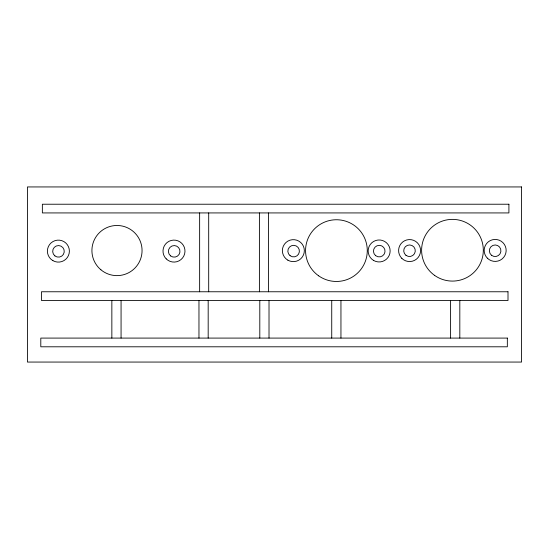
<?xml version="1.0" encoding="UTF-8"?>
<svg xmlns="http://www.w3.org/2000/svg" width="549" height="549" viewBox="0 0 549 549"><rect width="100%" height="100%" fill="white"/><g stroke="black" fill="none" stroke-linecap="round" stroke-linejoin="round"><path stroke-width="0.82" d="M459.815 300.475L459.815 338.088M450.599 300.475L450.599 338.088M340.95 300.475L340.95 338.088M331.733 300.475L331.733 338.088M269.017 300.475L269.017 338.088M268.454 212.93L268.454 291.766M259.801 300.475L259.801 338.088M259.403 212.93L259.403 291.766M208.695 212.93L208.695 291.766M208.181 300.475L208.181 338.088M199.637 212.93L199.637 291.766M198.964 300.475L198.964 338.088M121.068 300.475L121.068 338.088M111.852 300.475L111.852 338.088M521.55 186.941L27.45 186.941L27.45 362.059L521.55 362.059L521.55 186.941M508.909 204.228L42.362 204.228L42.362 212.93L508.909 212.93L508.909 204.228M508.003 291.766L41.456 291.766L41.456 300.475L508.003 300.475L508.003 291.766M507.338 338.088L40.798 338.088L40.798 346.796L507.338 346.796L507.338 338.088M491.595 255.326A5.785 5.785 0 0 0 500.866 251.524A5.785 5.785 0 0 0 492.94 245.396A5.785 5.785 0 0 0 491.595 255.326M405.965 255.312A5.785 5.785 0 0 0 415.236 251.517A5.785 5.785 0 0 0 407.31 245.382A5.785 5.785 0 0 0 405.965 255.312M434.657 275.433A30.854 30.854 0 0 0 483.189 253.048A30.854 30.854 0 0 0 439.536 222.215A30.854 30.854 0 0 0 434.657 275.433M318.619 275.811A30.854 30.854 0 0 0 367.151 253.425A30.854 30.854 0 0 0 323.498 222.585A30.854 30.854 0 0 0 318.619 275.811M290.078 255.69A5.785 5.785 0 0 0 299.349 251.888A5.785 5.785 0 0 0 291.423 245.76A5.785 5.785 0 0 0 290.078 255.69M375.708 255.697A5.785 5.785 0 0 0 384.979 251.902A5.785 5.785 0 0 0 377.053 245.767A5.785 5.785 0 0 0 375.708 255.697M100.899 269.779A25.069 25.069 0 0 0 141.683 254.88A25.069 25.069 0 0 0 108.386 227.005A25.069 25.069 0 0 0 100.899 269.779M54.934 255.923A5.785 5.785 0 0 0 64.206 252.121A5.785 5.785 0 0 0 56.279 245.993A5.785 5.785 0 0 0 54.934 255.923M170.65 255.93A5.785 5.785 0 0 0 179.921 252.135A5.785 5.785 0 0 0 171.995 246A5.785 5.785 0 0 0 170.65 255.93M166.217 258.867A10.994 10.994 0 0 0 184.608 253.94A10.994 10.994 0 0 0 171.144 240.476A10.994 10.994 0 0 0 166.217 258.867M287.861 260.164A10.994 10.994 0 0 0 304.345 250.639A10.994 10.994 0 0 0 287.861 241.121A10.994 10.994 0 0 0 287.861 260.164M52.896 260.638A10.994 10.994 0 0 0 69.387 251.119A10.994 10.994 0 0 0 52.896 241.594A10.994 10.994 0 0 0 52.896 260.638M373.649 260.48A10.994 10.994 0 0 0 390.14 250.962A10.994 10.994 0 0 0 373.649 241.443A10.994 10.994 0 0 0 373.649 260.48M401.82 258.339A10.994 10.994 0 0 0 420.211 253.412A10.994 10.994 0 0 0 406.747 239.947A10.994 10.994 0 0 0 401.82 258.339M487.395 258.195A10.994 10.994 0 0 0 505.787 253.261A10.994 10.994 0 0 0 492.329 239.803A10.994 10.994 0 0 0 487.395 258.195"/></g></svg>
